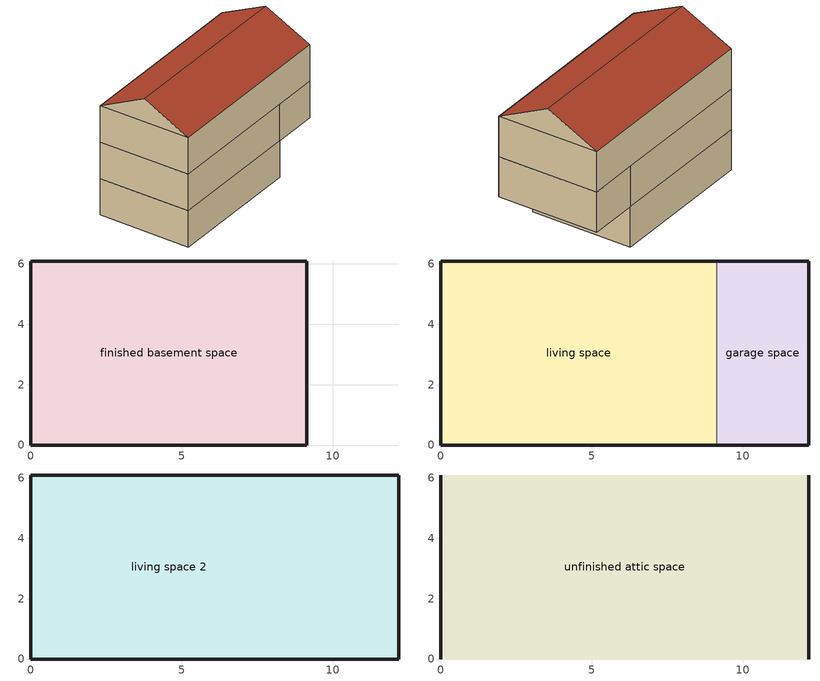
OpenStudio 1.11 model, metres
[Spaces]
finished basement space
 floor ground: 0,0 0,6.1 9.14,6.1 9.14,0 z-2.44
 wall ground: 0,6.1 0,0 9.14,0 9.14,6.1 0,6.1 z-2.44:0
garage space
 floor ground: 9.14,0 9.14,6.1 12.19,6.1 12.19,0 z0
 wall outside: 9.14,0 12.19,0 12.19,6.1 9.14,6.1 z0:2.44
 wall to living space: 9.14,6.1 9.14,0 z0:2.44
living space
 floor to finished basement space: 0,0 0,6.1 9.14,6.1 9.14,0 z0
 wall outside: 9.14,6.1 0,6.1 0,0 9.14,0 z0:2.44
living space 2
 floor to garage space: 12.19,6.1 12.19,0 9.14,0 9.14,6.1 z2.44
 floor to living space: 9.14,6.1 9.14,0 0,0 0,6.1 z2.44
 wall outside: 0,6.1 0,0 12.19,0 12.19,6.1 0,6.1 z2.44:4.88
unfinished attic space
 floor to living space 2: 0,6.1 12.19,6.1 12.19,0 0,0 z4.88
 wall outside: 0,3.05,6.4 0,6.1,4.88 0,0,4.88; 12.19,3.05,6.4 12.19,0,4.88 12.19,6.1,4.88
 roof outside: 12.19,3.05,6.4 0,3.05,6.4 0,0,4.88 12.19,0,4.88; 0,3.05,6.4 12.19,3.05,6.4 12.19,6.1,4.88 0,6.1,4.88
[ClimateZones]
Climate Zone Institution Name 1=ASHRAE; Climate Zone Document Name 1=ANSI/ASHRAE Standard 169; Climate Zone Document Year 1=2006; Climate Zone Institution Name 2=CEC; Climate Zone Document Name 2=California Climate Zone Descriptions; Climate Zone Document Year 2=1995
[Building]
Building 1
[ThermalZone] Use Ideal Air Loads=No
living zone; garage zone; unfinished attic zone; finished basement zone
[Sizing:Zone] Zone Cooling Design Supply Air Temperature Input Method=SupplyAirTemperature; Zone Cooling Design Supply Air Temperature {C}=14; Zone Cooling Design Supply Air Temperature Difference {deltaC}=11.11; Zone Heating Design Supply Air Temperature Input Method=SupplyAirTemperature; Zone Heating Design Supply Air Temperature {C}=40; Zone Heating Design Supply Air Temperature Difference {deltaC}=11.11; Zone Cooling Design Supply Air Humidity Ratio {kg-H2O/kg-air}=0.0085; Zone Heating Design Supply Air Humidity Ratio {kg-H2O/kg-air}=0.008; Cooling Design Air Flow Method=DesignDay; Heating Design Air Flow Method=DesignDay; Account for Dedicated Outdoor Air System=No; Dedicated Outdoor Air System Control Strategy=NeutralSupplyAir; Dedicated Outdoor Air Low Setpoint Temperature for Design {C}=autosize; Dedicated Outdoor Air High Setpoint Temperature for Design {C}=autosize
living zone; garage zone; unfinished attic zone; finished basement zone
[Space]
Name | Thermal Zone
garage space | garage zone
living space; living space 2 | living zone
unfinished attic space | unfinished attic zone
finished basement space | finished basement zone
